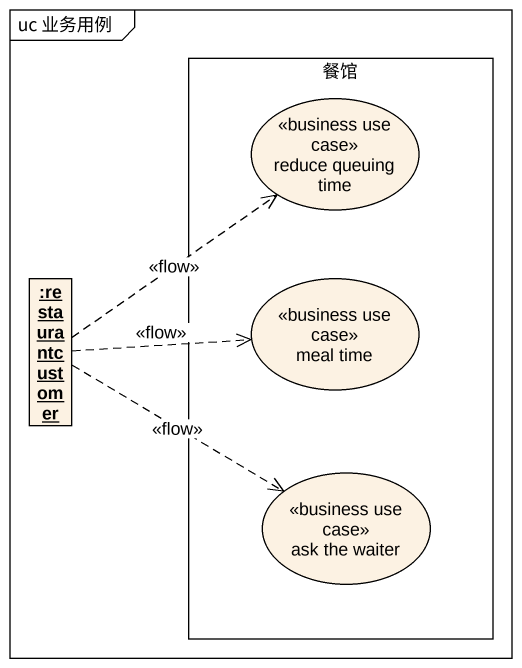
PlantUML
@startuml
mainframe uc 业务用例
allowmixing
hide circle
hide empty members
rectangle 餐馆 {
  usecase "reduce queuing time" as reduce_queuing_time <<business use case>>
  usecase "meal time" as meal_time <<business use case>>
  usecase "ask the waiter" as ask_the_waiter <<business use case>>
}
object ":restaurantcustomer" as restaurantcustomer
restaurantcustomer .up.> reduce_queuing_time : <<flow>>
restaurantcustomer .right.> meal_time : <<flow>>
restaurantcustomer .right.> ask_the_waiter : <<flow>>
@enduml
